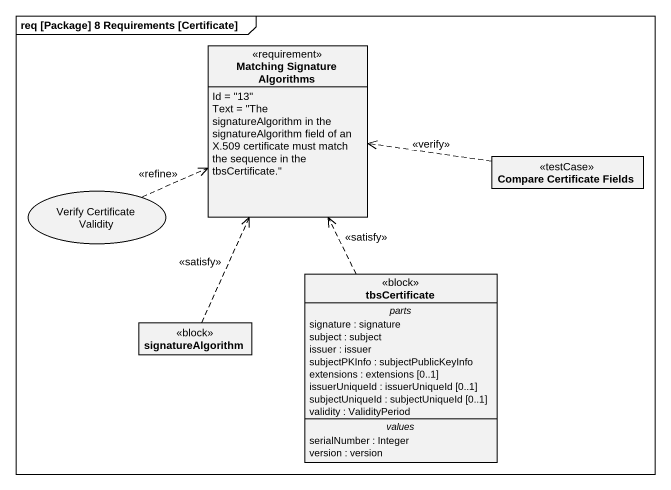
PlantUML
@startuml
mainframe req [Package] 8 Requirements [Certificate]
allowmixing
hide circle
hide empty members
class "Matching Signature Algorithms" as Matching_Signature <<requirement>> {
  Id = "13"
  Text = "The signatureAlgorithm in the signatureAlgorithm field of an X.509 certificate must match the sequence in the tbsCertificate."
}
class "Compare Certificate Fields" as Compare_Certificate_Fields <<testCase>>
usecase "Verify Certificate Validity" as Verify_Certificate_Validity
class tbsCertificate <<block>> {
  -- parts --
  signature : signature
  subject : subject
  issuer : issuer
  subjectPKInfo : subjectPublicKeyInfo
  extensions : extensions [0..1]
  issuerUniqueId : issuerUniqueId [0..1]
  subjectUniqueId : subjectUniqueId [0..1]
  validity : ValidityPeriod
  -- values --
  serialNumber : Integer
  version : version
}
class signatureAlgorithm <<block>>
Compare_Certificate_Fields .left.> Matching_Signature : <<verify>>
Verify_Certificate_Validity .right.> Matching_Signature : <<refine>>
tbsCertificate .up.> Matching_Signature : <<satisfy>>
signatureAlgorithm .up.> Matching_Signature : <<satisfy>>
@enduml
